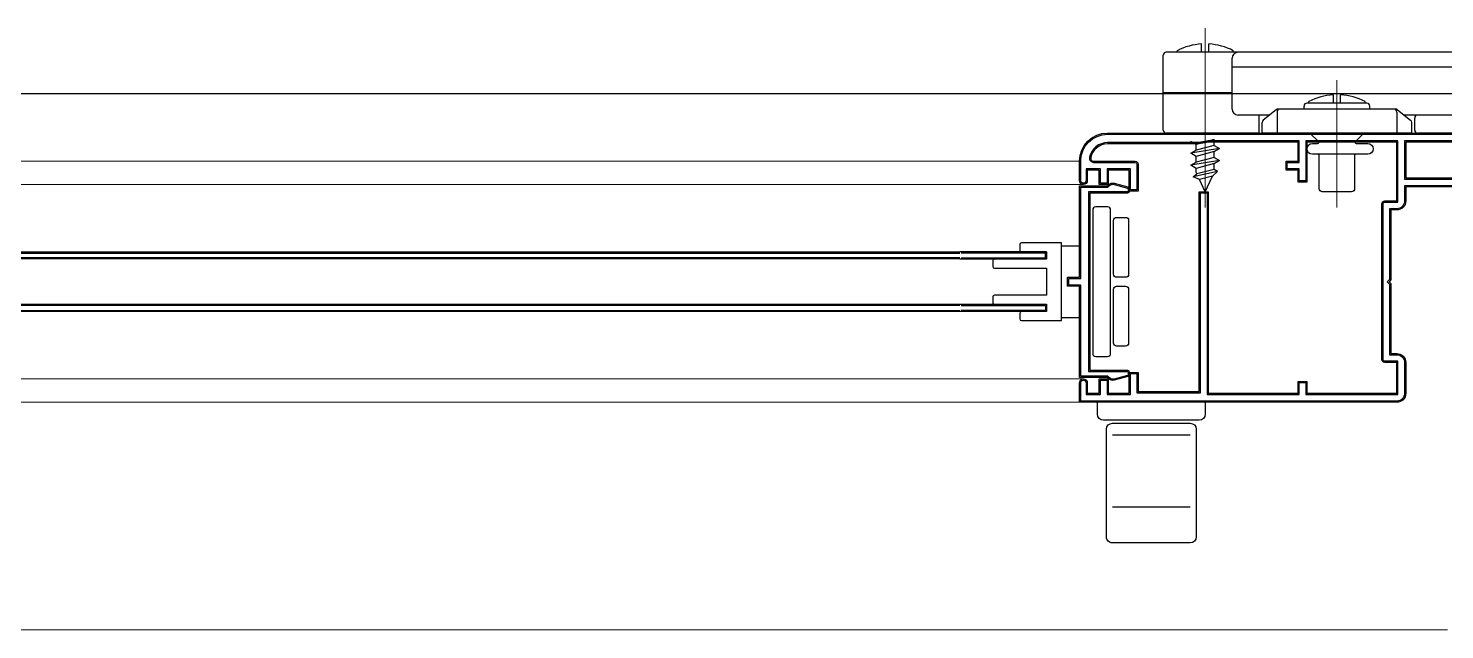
# Model space of a CAD drawing. Header units: millimetres. Extents: x 1251.1 to 1334.1, y 1577.6 to 1641.3.
# Drawn here: x 1305.0415 to 1305.2781, y 1610.6616 to 1610.7621 of the extents above; entities that cross this region are included whole.
import ezdxf

# ---------------------------------------------------------------- set-up
doc = ezdxf.new("R2010")
doc.units = ezdxf.units.MM
doc.linetypes.add('ACAD_ISO02W100', pattern=[15, 12, -3])
doc.layers.add('MONTANTI sezioni - windows structure section', color=2, linetype='Continuous')
doc.layers.add('MURATURA', color=140, linetype='Continuous')
doc.layers.add('PROIEZIONI finissime - fine lines', color=251, linetype='Continuous', lineweight=9)

msp = doc.modelspace()

# ---------------------------------------------------------------- linework, layer by layer
at = {"layer": 'MONTANTI sezioni - windows structure section'}
for p, q in [((1305.231090323472, 1610.74512800721), (1305.231090323472, 1610.75762800721)), ((1305.296354351502, 1610.75812800721), (1305.231590323472, 1610.75812800721)), ((1305.233398228626, 1610.758199410856), (1305.233398228626, 1610.758384731008)), ((1305.237490323472, 1610.75812800721), (1305.237490323472, 1610.759510344859)), ((1305.238690323472, 1610.75812800721), (1305.238690323472, 1610.759510344859)), ((1305.242782418319, 1610.758199410856), (1305.242782418319, 1610.758384731008)), ((1305.242590323472, 1610.74862800721), (1305.242590323472, 1610.75712800721)), ((1305.295975660161, 1610.75562800721), (1305.242590323472, 1610.75562800721)), ((1305.231090323472, 1610.75137800721), (1305.242590323472, 1610.75137800721)), ((1305.259490323472, 1610.74962800721), (1305.259490323472, 1610.751010344859)), ((1305.260690323472, 1610.74962800721), (1305.260690323472, 1610.751010344859)), ((1305.249953366478, 1610.748518441615), (1305.247777975948, 1610.746778129191)), ((1305.250090323472, 1610.74812800721), (1305.250090323472, 1610.74462800721)), ((1305.269914932942, 1610.74862800721), (1305.250265714002, 1610.74862800721)), ((1305.254590323472, 1610.74862800721), (1305.254590323472, 1610.74912800721)), ((1305.265090323472, 1610.74962800721), (1305.255090323472, 1610.74962800721)), ((1305.255398228626, 1610.749699410856), (1305.255398228626, 1610.749884731008)), ((1305.264782418319, 1610.749699410856), (1305.264782418319, 1610.749884731008)), ((1305.265590323472, 1610.74862800721), (1305.265590323472, 1610.74912800721)), ((1305.270090323472, 1610.74812800721), (1305.270090323472, 1610.74462800721)), ((1305.270227280466, 1610.748518441615), (1305.272402670996, 1610.746778129191)), ((1305.248840323472, 1610.74762800721), (1305.243590323472, 1610.74762800721)), ((1305.247090323472, 1610.74462800721), (1305.247090323472, 1610.74762800721)), ((1305.247590323472, 1610.74462800721), (1305.247590323472, 1610.746387694786)), ((1305.294590323472, 1610.74762800721), (1305.271340323472, 1610.74762800721)), ((1305.272590323472, 1610.74462800721), (1305.272590323472, 1610.746387694786)), ((1305.273090323472, 1610.74512800721), (1305.273090323472, 1610.74712800721)), ((1305.247090323472, 1610.74462800721), (1305.231590323472, 1610.74462800721)), ((1305.239590323472, 1610.743521847717), (1305.236590323472, 1610.74271800014)), ((1305.239590323472, 1610.742557123897), (1305.239590323472, 1610.743521847717)), ((1305.272590323472, 1610.74462800721), (1305.247590323472, 1610.74462800721)), ((1305.291590323472, 1610.74462800721), (1305.273590323472, 1610.74462800721)), ((1305.236590323472, 1610.74271800014), (1305.235690323472, 1610.743237615382)), ((1305.240490323472, 1610.742037508655), (1305.235690323472, 1610.741237615382)), ((1305.235690323472, 1610.741237615382), (1305.236590323472, 1610.74175327632)), ((1305.236590323472, 1610.74071800014), (1305.235690323472, 1610.741237615382)), ((1305.236590323472, 1610.74175327632), (1305.236590323472, 1610.74271800014)), ((1305.239590323472, 1610.742557123897), (1305.236590323472, 1610.74175327632)), ((1305.239590323472, 1610.741521847717), (1305.236590323472, 1610.74071800014)), ((1305.239590323472, 1610.742557123897), (1305.240490323472, 1610.742037508655)), ((1305.239590323472, 1610.741521847717), (1305.240490323472, 1610.742037508655)), ((1305.239590323472, 1610.740557123897), (1305.239590323472, 1610.741521847717)), ((1305.263240323472, 1610.74107800721), (1305.256940323472, 1610.74107800721)), ((1305.240490323472, 1610.740037508655), (1305.235690323472, 1610.739237615382)), ((1305.235690323472, 1610.739237615382), (1305.236590323472, 1610.73975327632)), ((1305.236590323472, 1610.73871800014), (1305.235690323472, 1610.739237615382)), ((1305.236590323472, 1610.73975327632), (1305.236590323472, 1610.74071800014)), ((1305.239590323472, 1610.740557123897), (1305.236590323472, 1610.73975327632)), ((1305.239590323472, 1610.739521847717), (1305.236590323472, 1610.73871800014)), ((1305.236590323472, 1610.738044767591), (1305.236590323472, 1610.73871800014)), ((1305.239590323472, 1610.738557123897), (1305.236711151068, 1610.737785651977)), ((1305.239590323472, 1610.740557123897), (1305.240490323472, 1610.740037508655)), ((1305.239590323472, 1610.739521847717), (1305.240490323472, 1610.740037508655)), ((1305.239590323472, 1610.738557123897), (1305.239590323472, 1610.739521847717)), ((1305.240166246858, 1610.738199349608), (1305.239590323472, 1610.738557123897)), ((1305.236061482218, 1610.737296416724), (1305.236711151068, 1610.737785651977)), ((1305.240151540876, 1610.738189843929), (1305.236083004435, 1610.737300018104)), ((1305.237140288897, 1610.736865362931), (1305.236083004435, 1610.737300018104)), ((1305.236711151068, 1610.737785651977), (1305.236590323472, 1610.738044767591)), ((1305.239311664379, 1610.737447181238), (1305.237140288897, 1610.736865362931)), ((1305.238090323472, 1610.73482800721), (1305.237140288897, 1610.736865362931)), ((1305.238090323472, 1610.73482800721), (1305.239311664379, 1610.737447181238)), ((1305.239311664379, 1610.737447181238), (1305.240166246858, 1610.738199349608)), ((1304.761756264216, 1610.72477800721), (1305.197090323472, 1610.72477800721)), ((1304.761956264216, 1610.72457800721), (1305.197090323472, 1610.72457800721)), ((1305.211590323472, 1610.72477800721), (1305.197090323472, 1610.72477800721)), ((1305.211390323472, 1610.72457800721), (1305.197290323472, 1610.72457800721)), ((1305.211390323472, 1610.72377800721), (1305.211390323472, 1610.72457800721)), ((1305.211590323472, 1610.72357800721), (1305.211590323472, 1610.72477800721)), ((1305.214090323472, 1610.72577800721), (1305.217090323472, 1610.72577800721)), ((1305.197090323472, 1610.72357800721), (1304.761756264216, 1610.72357800721)), ((1305.197090323472, 1610.72377800721), (1304.761956264216, 1610.72377800721)), ((1305.197090323472, 1610.72357800721), (1305.211590323472, 1610.72357800721)), ((1305.197290323472, 1610.72377800721), (1305.211390323472, 1610.72377800721)), ((1305.211590323472, 1610.71597800721), (1304.761756264216, 1610.71597800721)), ((1305.197090323472, 1610.71577800721), (1304.761956264216, 1610.71577800721)), ((1304.761956264216, 1610.71497800721), (1305.197090323472, 1610.71497800721)), ((1305.197290323472, 1610.71577800721), (1305.211390323472, 1610.71577800721)), ((1305.211390323472, 1610.71497800721), (1305.197290323472, 1610.71497800721)), ((1305.211390323472, 1610.71577800721), (1305.211390323472, 1610.71497800721)), ((1305.207390323472, 1610.71477800721), (1304.783256264216, 1610.71477800721)), ((1305.214090323472, 1610.71377800721), (1305.217090323472, 1610.71377800721)), ((1305.235590323472, 1610.69412800721), (1305.222590323472, 1610.69412800721)), ((1305.235590323472, 1610.68212800721), (1305.222590323472, 1610.68212800721))]:
    msp.add_line(p, q, dxfattribs=at)
for points in [[(1305.280090323472, 1610.73562800721), (1305.271590323472, 1610.73562800721), (1305.271590323472, 1610.73327800721, -0.4142135623730951), (1305.270090323472, 1610.73177800721), (1305.269090323472, 1610.73177800721), (1305.269090323472, 1610.72007800721), (1305.268790323472, 1610.71977800721), (1305.269090323472, 1610.71947800721), (1305.269090323472, 1610.70777800721), (1305.270090323472, 1610.70777800721, -0.4142135623730951), (1305.271590323472, 1610.70627800721), (1305.271590323472, 1610.70112800721, -0.4142135623730951), (1305.270090323472, 1610.69962800721), (1305.217090323472, 1610.69962800721), (1305.217090323472, 1610.70287800721, -1), (1305.218390323472, 1610.70287800721), (1305.218390323472, 1610.70112800721), (1305.220390323472, 1610.70112800721), (1305.220390323472, 1610.70352800721), (1305.221890323472, 1610.70352800721), (1305.221890323472, 1610.70112800721), (1305.225390323472, 1610.70112800721), (1305.225390323472, 1610.70462800721), (1305.226890323472, 1610.70462800721), (1305.226890323472, 1610.70142800721), (1305.237090323472, 1610.70142800721), (1305.237090323472, 1610.73482800721), (1305.238590323472, 1610.73482800721), (1305.238590323472, 1610.70112800721), (1305.253590323472, 1610.70112800721), (1305.253590323472, 1610.70312800721), (1305.255090323472, 1610.70312800721), (1305.255090323472, 1610.70112800721), (1305.270090323472, 1610.70112800721), (1305.270090323472, 1610.70627800721), (1305.268090323472, 1610.70627800721, -0.4142135623730951), (1305.267590323472, 1610.70677800721), (1305.267590323472, 1610.73277800721, -0.4142135623730951), (1305.268090323472, 1610.73327800721), (1305.270090323472, 1610.73327800721), (1305.270090323472, 1610.74312800721), (1305.255090323472, 1610.74312800721), (1305.255090323472, 1610.73642800721), (1305.253590323472, 1610.73642800721), (1305.253590323472, 1610.73842800721), (1305.251590323472, 1610.73842800721), (1305.251590323472, 1610.73992800721), (1305.253590323472, 1610.73992800721), (1305.253590323472, 1610.74312800721), (1305.238590323472, 1610.74312800721), (1305.237090323472, 1610.74282800721), (1305.221790323472, 1610.74282800721, 0.3539972922353393), (1305.218953955612, 1610.740532173877, 0.4771078284050155), (1305.219442984553, 1610.73992800721), (1305.226390323472, 1610.73992800721, -0.4142135623730951), (1305.226890323472, 1610.73942800721), (1305.226890323472, 1610.73492800721), (1305.225390323472, 1610.73492800721), (1305.225390323472, 1610.73842800721), (1305.221890323472, 1610.73842800721), (1305.221890323472, 1610.73602800721), (1305.220390323472, 1610.73602800721), (1305.220390323472, 1610.73842800721), (1305.218390323472, 1610.73842800721), (1305.218390323472, 1610.73667800721, -1), (1305.217090323472, 1610.73667800721), (1305.217090323472, 1610.73992800721, -0.4142135623730951), (1305.221790323472, 1610.74462800721), (1305.287590323472, 1610.74462800721, -0.4142135623730951)], [(1305.280090323472, 1610.73582800721), (1305.271390323472, 1610.73582800721), (1305.271390323472, 1610.73327800721, -0.4142135623731002), (1305.270090323472, 1610.73197800721), (1305.268890323472, 1610.73197800721), (1305.268890323472, 1610.720160849922), (1305.26850748076, 1610.71977800721), (1305.268890323472, 1610.719395164497), (1305.268890323472, 1610.70757800721), (1305.270090323472, 1610.70757800721, -0.4142135623731002), (1305.271390323472, 1610.70627800721), (1305.271390323472, 1610.70112800721, -0.4142135623731002), (1305.270090323472, 1610.69982800721), (1305.217290323472, 1610.69982800721), (1305.217290323472, 1610.70287800721, -1), (1305.218190323472, 1610.70287800721), (1305.218190323472, 1610.70092800721), (1305.220590323472, 1610.70092800721), (1305.220590323472, 1610.70332800721), (1305.221690323472, 1610.70332800721), (1305.221690323472, 1610.70092800721), (1305.225590323472, 1610.70092800721), (1305.225590323472, 1610.70442800721), (1305.226690323472, 1610.70442800721), (1305.226690323472, 1610.70122800721), (1305.237290323472, 1610.70122800721), (1305.237290323472, 1610.73462800721), (1305.238390323472, 1610.73462800721), (1305.238390323472, 1610.70092800721), (1305.253790323472, 1610.70092800721), (1305.253790323472, 1610.70292800721), (1305.254890323472, 1610.70292800721), (1305.254890323472, 1610.70092800721), (1305.270290323472, 1610.70092800721), (1305.270290323472, 1610.70647800721), (1305.268090323472, 1610.70647800721, -0.4142135623731173), (1305.267790323472, 1610.70677800721), (1305.267790323472, 1610.73277800721, -0.4142135623731173), (1305.268090323472, 1610.73307800721), (1305.270290323472, 1610.73307800721), (1305.270290323472, 1610.74332800721), (1305.254890323472, 1610.74332800721), (1305.254890323472, 1610.73662800721), (1305.253790323472, 1610.73662800721), (1305.253790323472, 1610.73862800721), (1305.251790323472, 1610.73862800721), (1305.251790323472, 1610.73972800721), (1305.253790323472, 1610.73972800721), (1305.253790323472, 1610.74332800721), (1305.238570519569, 1610.74332800721), (1305.237070519569, 1610.74302800721), (1305.221790323472, 1610.74302800721, 0.3539972922353391), (1305.218758344035, 1610.740573840543, 0.4771078284050163), (1305.219442984553, 1610.73972800721), (1305.226390323472, 1610.73972800721, -0.4142135623731173), (1305.226690323472, 1610.73942800721), (1305.226690323472, 1610.73512800721), (1305.225590323472, 1610.73512800721), (1305.225590323472, 1610.73862800721), (1305.221690323472, 1610.73862800721), (1305.221690323472, 1610.73622800721), (1305.220590323472, 1610.73622800721), (1305.220590323472, 1610.73862800721), (1305.218190323472, 1610.73862800721), (1305.218190323472, 1610.73667800721, -1), (1305.217290323472, 1610.73667800721), (1305.217290323472, 1610.73992800721, -0.4142135623730966), (1305.221790323472, 1610.74442800721), (1305.287590323472, 1610.74442800721, -0.4142135623730968)], [(1305.238090323472, 1610.69962800721), (1305.238090323472, 1610.69762800721, -0.4142135623730951), (1305.237090323472, 1610.69662800721), (1305.221090323472, 1610.69662800721, -0.4142135623730937), (1305.220090323472, 1610.69762800721), (1305.220090323472, 1610.69962800721)]]:
    msp.add_lwpolyline(points, format="xyb", dxfattribs=at)
for points in [[(1305.262540323472, 1610.73482800721), (1305.257640323472, 1610.73482800721, -0.4142135623730935), (1305.257140323472, 1610.73532800721), (1305.257140323472, 1610.74087800721, 0.4142135623730945), (1305.256940323472, 1610.74107800721), (1305.255990323472, 1610.74107800721, -1.000000000000016), (1305.255990323472, 1610.74287800721), (1305.25685748076, 1610.74287800721, 0.6681786379192907), (1305.256998902116, 1610.743219428566), (1305.255590323472, 1610.74462800721), (1305.264590323472, 1610.74462800721), (1305.263181744828, 1610.743219428566, 0.6681786379192907), (1305.263323166184, 1610.74287800721), (1305.265240323472, 1610.74287800721, -1.000000000000016), (1305.265240323472, 1610.74107800721), (1305.263240323472, 1610.74107800721, 0.4142135623730945), (1305.263040323472, 1610.74087800721), (1305.263040323472, 1610.73532800721, -0.4142135623730965)], [(1305.290290323472, 1610.74062800721, 0.4142135623730988), (1305.287590323472, 1610.74332800721), (1305.271390323472, 1610.74332800721), (1305.271390323472, 1610.73692800721), (1305.281590323472, 1610.73692800721, -0.4142135623731173), (1305.281890323472, 1610.73662800721), (1305.281890323472, 1610.73612800721, 0.4142135623730856), (1305.282590323472, 1610.73542800721), (1305.289590323472, 1610.73542800721, 0.4142135623730856), (1305.290290323472, 1610.73612800721)], [(1305.290090323472, 1610.74062800721, 0.4142135623731018), (1305.287590323472, 1610.74312800721), (1305.271590323472, 1610.74312800721), (1305.271590323472, 1610.73712800721), (1305.281590323472, 1610.73712800721, -0.4142135623730943), (1305.282090323472, 1610.73662800721), (1305.282090323472, 1610.73612800721, 0.4142135623730951), (1305.282590323472, 1610.73562800721), (1305.289590323472, 1610.73562800721, 0.4142135623730951), (1305.290090323472, 1610.73612800721)], [(1305.225390323472, 1610.735337028862), (1305.225390323472, 1610.73487800721, -0.4142135623730843), (1305.225090323472, 1610.73457800721), (1305.218790323472, 1610.73457800721), (1305.218790323472, 1610.70497800721), (1305.225090323472, 1610.70497800721, -0.4142135623730843), (1305.225390323472, 1610.70467800721), (1305.225390323472, 1610.704218985558, -0.3394542588633662), (1305.225167969186, 1610.70392920781), (1305.222903099624, 1610.70332233784, -0.2679491924311567), (1305.221937173797, 1610.703581156885), (1305.221740323472, 1610.70377800721), (1305.217090323472, 1610.70377800721), (1305.217090323472, 1610.71902800721), (1305.215090323472, 1610.71902800721), (1305.215090323472, 1610.72052800721), (1305.217090323472, 1610.72052800721), (1305.217090323472, 1610.73577800721), (1305.221740323472, 1610.73577800721), (1305.221937173797, 1610.735974857535, -0.2679491924311567), (1305.222903099624, 1610.73623367658), (1305.225167969186, 1610.73562680661, -0.3394542588633662)], [(1305.225190323472, 1610.735337028862), (1305.225190323472, 1610.73487800721, -0.4142135623731616), (1305.225090323472, 1610.73477800721), (1305.218590323472, 1610.73477800721), (1305.218590323472, 1610.70477800721), (1305.225090323472, 1610.70477800721, -0.414213562373245), (1305.225190323472, 1610.70467800721), (1305.225190323472, 1610.704218985558, -0.3394542588633766), (1305.225116205376, 1610.704122392975), (1305.222851335815, 1610.703515523005, -0.2679491924311538), (1305.222078595154, 1610.703722578241), (1305.221823166185, 1610.70397800721), (1305.217290323472, 1610.70397800721), (1305.217290323472, 1610.71922800721), (1305.215290323472, 1610.71922800721), (1305.215290323472, 1610.72032800721), (1305.217290323472, 1610.72032800721), (1305.217290323472, 1610.73557800721), (1305.221823166185, 1610.73557800721), (1305.222078595154, 1610.735833436179, -0.2679491924311561), (1305.222851335815, 1610.736040491415), (1305.225116205376, 1610.735433621445, -0.3394542588633804)], [(1305.219290323472, 1610.70777800721, 0.4142135623730965), (1305.219790323472, 1610.70727800721), (1305.221790323472, 1610.70727800721, 0.4142135623730951), (1305.222290323472, 1610.70777800721), (1305.222290323472, 1610.73177800721, 0.4142135623730948), (1305.221790323472, 1610.73227800721), (1305.219790323472, 1610.73227800721, 0.4142135623730954), (1305.219290323472, 1610.73177800721)], [(1305.225290323472, 1610.72102800721, -0.4142135623730958), (1305.224790323472, 1610.72052800721), (1305.223290323472, 1610.72052800721, -0.4142135623730943), (1305.222790323472, 1610.72102800721), (1305.222790323472, 1610.73002800721, -0.4142135623730958), (1305.223290323472, 1610.73052800721), (1305.224790323472, 1610.73052800721, -0.4142135623730943), (1305.225290323472, 1610.73002800721)], [(1305.202890323472, 1610.72352800721, 0.4142135623730951), (1305.202590323472, 1610.72322800721), (1305.202590323472, 1610.72232800721, 0.4142135623730979), (1305.202890323472, 1610.72202800721), (1305.211590323472, 1610.72202800721), (1305.211590323472, 1610.71752800721), (1305.202890323472, 1610.71752800721, 0.4142135623730917), (1305.202590323472, 1610.71722800721), (1305.202590323472, 1610.71632800721, 0.4142135623730979), (1305.202890323472, 1610.71602800721), (1305.211590323472, 1610.71602800721), (1305.211590323472, 1610.71477800721), (1305.207390323472, 1610.71477800721, 0.4142135623730974), (1305.207090323472, 1610.71447800721), (1305.207090323472, 1610.71357800721, 0.4142135623730921), (1305.207390323472, 1610.71327800721), (1305.214090323472, 1610.71327800721), (1305.214090323472, 1610.72627800721), (1305.207390323472, 1610.72627800721, 0.4142135623730951), (1305.207090323472, 1610.72597800721), (1305.207090323472, 1610.72507800721, 0.4142135623730951), (1305.207390323472, 1610.72477800721), (1305.211590323472, 1610.72477800721), (1305.211590323472, 1610.72352800721)], [(1305.225290323472, 1610.70952800721, -0.4142135623730951), (1305.224790323472, 1610.70902800721), (1305.223290323472, 1610.70902800721, -0.4142135623730951), (1305.222790323472, 1610.70952800721), (1305.222790323472, 1610.71852800721, -0.4142135623730945), (1305.223290323472, 1610.71902800721), (1305.224790323472, 1610.71902800721, -0.4142135623730951), (1305.225290323472, 1610.71852800721)], [(1305.221590323472, 1610.69512800721, -0.4142135623730948), (1305.222590323472, 1610.69612800721), (1305.235590323472, 1610.69612800721, -0.4142135623730951), (1305.236590323472, 1610.69512800721), (1305.236590323472, 1610.67712800721, -0.4142135623730951), (1305.235590323472, 1610.67612800721), (1305.222590323472, 1610.67612800721, -0.4142135623730955), (1305.221590323472, 1610.67712800721)]]:
    msp.add_lwpolyline(points, format="xyb", close=True, dxfattribs=at)
for centre, radius, start, end in [((1305.231590323472, 1610.75762800721), 0.0004999999999999995, 90, 180), ((1305.238090323472, 1610.74932800721), 0.0102, 93.37228668341777, 117.3877075305042), ((1305.238090323472, 1610.74932800721), 0.0102, 62.61229246949577, 86.62771331658223), ((1305.243590323472, 1610.75712800721), 0.000999999999999999, 90, 180), ((1305.260090323472, 1610.74082800721), 0.0102, 93.37228668341777, 117.3877075305042), ((1305.260090323472, 1610.74082800721), 0.0102, 62.61229246949577, 86.62771331658223), ((1305.243590323472, 1610.74862800721), 0.000999999999999999, 180, 270), ((1305.250265714002, 1610.74812800721), 0.0004999999999999995, 90, 128.6598082540758), ((1305.250590323472, 1610.74812800721), 0.0004999999999999995, 90, 180), ((1305.255090323472, 1610.74912800721), 0.0004999999999999995, 90, 180), ((1305.265090323472, 1610.74912800721), 0.0004999999999999995, 0, 90), ((1305.269590323472, 1610.74812800721), 0.0004999999999999995, 0, 90), ((1305.269914932942, 1610.74812800721), 0.0004999999999999995, 51.34019174592419, 90), ((1305.248090323472, 1610.746387694786), 0.0004999999999999995, 128.6598082540758, 180), ((1305.272090323472, 1610.746387694786), 0.0004999999999999995, 0, 51.34019174592419), ((1305.273590323472, 1610.74712800721), 0.0004999999999999995, 90, 180), ((1305.231590323472, 1610.74512800721), 0.0004999999999999995, 180, 270), ((1305.273590323472, 1610.74512800721), 0.0004999999999999995, 180, 270)]:
    msp.add_arc(centre, radius, start, end, dxfattribs=at)
at = {"layer": 'MURATURA', "linetype": 'ACAD_ISO02W100'}
msp.add_line((1298.445591506608, 1610.751261697454), (1311.445591506608, 1610.751261697454), dxfattribs=at)
at = {"layer": 'PROIEZIONI finissime - fine lines'}
for p, q in [((1305.238090323472, 1610.76212800721), (1305.238090323472, 1610.732169833969)), ((1305.260090323472, 1610.732169833969), (1305.260090323472, 1610.753459886653)), ((1304.756256264216, 1610.73992800721), (1305.197090323472, 1610.73992800721)), ((1305.217090323472, 1610.73992800721), (1305.197090323472, 1610.73992800721)), ((1304.755606264216, 1610.73602800721), (1305.197090323472, 1610.73602800721)), ((1305.217740323472, 1610.73602800721), (1305.197090323472, 1610.73602800721)), ((1304.755606264216, 1610.70352800721), (1305.197090323472, 1610.70352800721)), ((1305.217740323472, 1610.70352800721), (1305.197090323472, 1610.70352800721)), ((1304.756256264216, 1610.69962800721), (1305.197090323472, 1610.69962800721)), ((1305.217090323472, 1610.69962800721), (1305.197090323472, 1610.69962800721)), ((1304.078590323472, 1610.66162800721), (1305.278590323472, 1610.66162800721))]:
    msp.add_line(p, q, dxfattribs=at)

doc.saveas('drawing.dxf')
